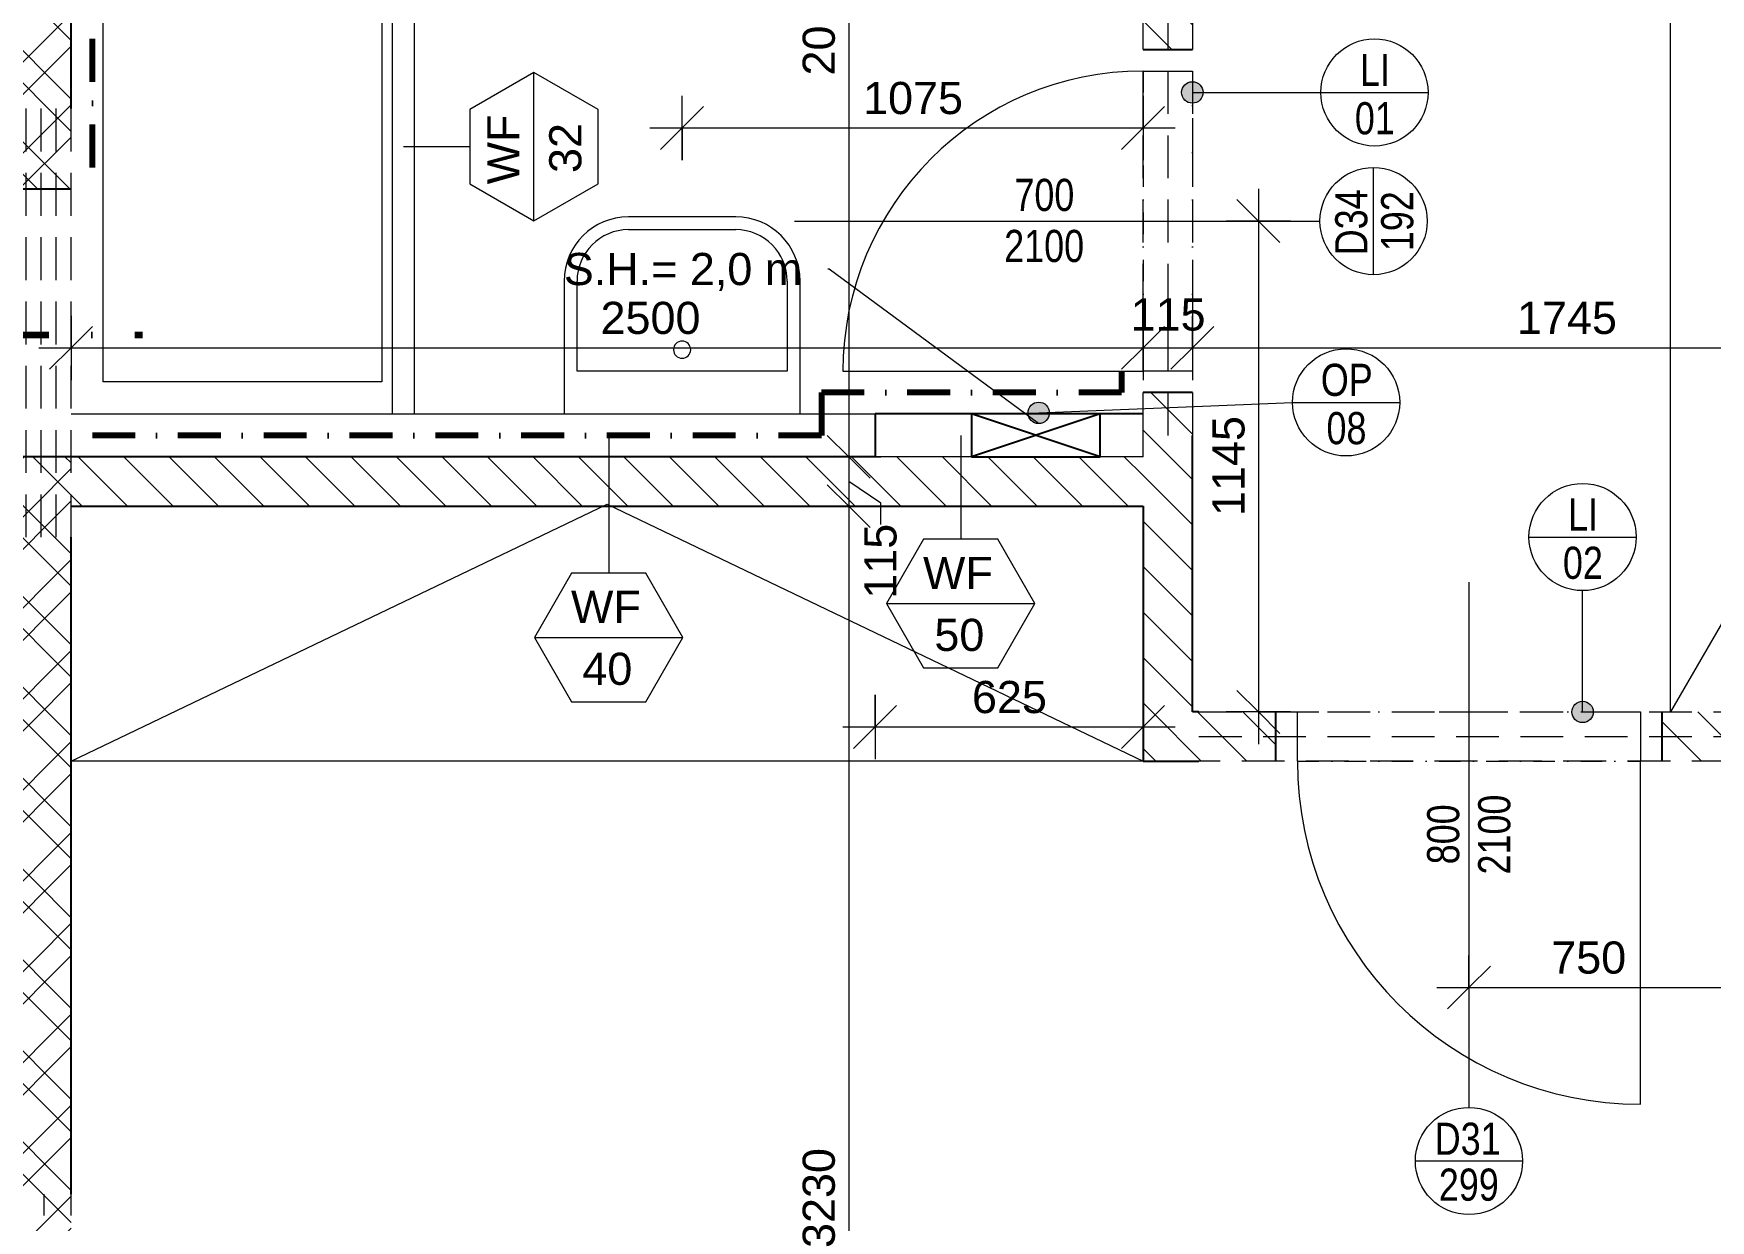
# Model space of a CAD drawing. Header units: millimetres. Extents: x -47427 to -6020, y -7799 to 12520.
# Drawn here: x -44922 to -41012, y -3738 to -969 of the extents above; entities that cross this region are included whole.
import ezdxf

# ---------------------------------------------------------------- set-up
doc = ezdxf.new("R2010")
doc.units = ezdxf.units.MM
for name, pattern in [('HA_Dash_3mm-S1mm', [150, 100, -50]), ('HA_DashDot_2_2mm-S0_6mm', [110, 50, -30, 0, -30]), ('HA_DashDot_4mm-S1mm', [200, 100, -50, 0, -50]), ('HA_DashDot_6mm-S2mm', [300, 100, -100, 0, -100])]:
    doc.linetypes.add(name, pattern=pattern)
for name, color, linetype, lineweight in [('A-____-____-DIMS', 9, 'Continuous', 5), ('A-____-____-DIMS-50', 9, 'Continuous', 5), ('A-DETL-____-OTLN', 9, 'Continuous', 25), ('A-DOOR-____-IDEN', 9, 'Continuous', 9), ('A-DOOR-____-MCUT', 9, 'HA_DashDot_2_2mm-S0_6mm', 9), ('A-DOOR-____-OTLN', 9, 'Continuous', 9), ('A-DOOR-FRAM-MCUT', 9, 'Continuous', 9), ('A-GENM-____-HDLN', 9, 'HA_Dash_3mm-S1mm', 9), ('A-GENM-____-IDEN', 9, 'Continuous', 9), ('A-GENM-____-OTLN', 9, 'Continuous', 9), ('A-WALL-____-IDEN', 9, 'Continuous', 9), ('A-WALL-____-MCUT', 9, 'Continuous', 25), ('A-WALL-____-PATT', 9, 'Continuous', 25), ('G-____-____-SYMB', 9, 'HA_DashDot_4mm-S1mm', 9), ('G-____-____-TEXT', 9, 'Continuous', 5), ('I-FURN-____-OTLN', 9, 'Continuous', 9), ('I-WALL-____-MCUT', 9, 'Continuous', 25), ('I-WALL-____-OTLN', 9, 'Continuous', 9), ('P-SANR-FIXT-OTLN', 9, 'Continuous', 9)]:
    doc.layers.add(name, color=color, linetype=linetype, lineweight=lineweight)
doc.styles.add('Arial_1', font='arial.ttf', dxfattribs={"height": 75})
doc.styles.add('Arial_2', font='arial.ttf', dxfattribs={"width": 0.8, "height": 75})
doc.dimstyles.new('Inner_Dimensions', dxfattribs={"dimscale": 304.8, "dimtxt": 76.519455, "dimasz": 0.328084, "dimexe": 0.246063, "dimexo": 0.0625, "dimgap": 0.032808, "dimtad": 1, "dimdec": 0, "dimzin": 0, "dimdsep": 46, "dimtxsty": 'Arial_1', "dimblk1": 'OBLIQUE', "dimblk2": 'OBLIQUE', "dimsah": 1, "dimcen": 0.09, "dimdle": 0.246063, "dimazin": 0, "dimtfac": 1, "dimtdec": 4, "dimtix": 1, "dimtmove": 2, "dimatfit": 3, "dimfxl": 0.246063, "dimfxlon": 1, "dimtvp": 1, "dimtolj": 1, "dimtzin": 0, "dimlwd": 9, "dimlwe": 9, "dimarcsym": 2})
doc.dimstyles.new('Inner_Dimensions_1', dxfattribs={"dimscale": 304.8, "dimtxt": 76.519455, "dimasz": 0.328084, "dimexe": 0.246063, "dimexo": 0.0625, "dimgap": 0.032808, "dimtad": 1, "dimdec": 0, "dimzin": 0, "dimdsep": 46, "dimtxsty": 'Arial_1', "dimblk1": 'OBLIQUE', "dimblk2": 'OBLIQUE', "dimsah": 1, "dimcen": 0.09, "dimdle": 0.246063, "dimazin": 0, "dimtfac": 1, "dimtdec": 4, "dimtix": 1, "dimtmove": 1, "dimatfit": 3, "dimfxl": 0.246063, "dimfxlon": 1, "dimtvp": 1, "dimtolj": 1, "dimtzin": 0, "dimlwd": 9, "dimlwe": 9, "dimarcsym": 2})
doc.dimstyles.new('Inner_Dimensions_2', dxfattribs={"dimscale": 304.8, "dimtxt": 76.519455, "dimasz": 0.328084, "dimexe": 0.246063, "dimexo": 0.0625, "dimgap": 0.032808, "dimtad": 1, "dimdec": 0, "dimzin": 0, "dimdsep": 46, "dimtxsty": 'Arial_1', "dimblk1": 'OBLIQUE', "dimblk2": 'OBLIQUE', "dimsah": 1, "dimcen": 0.09, "dimdle": 0.246063, "dimazin": 0, "dimtfac": 1, "dimtdec": 4, "dimtix": 1, "dimtmove": 0, "dimatfit": 3, "dimfxl": 0.246063, "dimfxlon": 1, "dimtvp": 1, "dimtolj": 1, "dimtzin": 0, "dimlwd": 9, "dimlwe": 9, "dimarcsym": 2})
pattern_1 = [(135, (0, 0), (-53.03301, -53.03301), [])]

# ---------------------------------------------------------------- blocks, each defined once
blk = doc.blocks.new('HA_DR_Single_Swing_Solid - In_BJ_700x2100-2040353-DPS_1NP-C')
at = {"layer": 'A-DOOR-____-MCUT'}
for p, q in [((-350, 57.5), (350, 57.5)), ((-350, -57.5), (350, -57.5))]:
    blk.add_line(p, q, dxfattribs=at)
at = {"layer": 'A-DOOR-____-OTLN', "lineweight": 5}
blk.add_line((350, -757.5), (350, -57.5), dxfattribs=at)
blk.add_arc((350, -57.5), 700, 180, 270, dxfattribs=at)
at = {"layer": 'A-DOOR-FRAM-MCUT'}
for p, q in [((-350, -57.5), (-350, 57.5)), ((350, 57.5), (350, -57.5))]:
    blk.add_line(p, q, dxfattribs=at)
blk = doc.blocks.new('ABMV_Bathtub_Generic - 800x1700-V3-DPS_1NP-C')
at = {"layer": 'P-SANR-FIXT-OTLN'}
for p, q in [((75, 50), (75, 1625)), ((75, 1625), (725, 1625)), ((75, 1625), (725, 1625)), ((75, 50), (75, 1625)), ((725, 1625), (725, 50)), ((725, 1625), (725, 50)), ((725, 50), (75, 50)), ((725, 50), (75, 50)), ((800, 0), (50, 0)), ((800, 0), (50, 0))]:
    blk.add_line(p, q, dxfattribs=at)
blk.add_circle((400, 180), 30, dxfattribs=at)
blk = doc.blocks.new('NAB_Šatní_skříň_ADNS - 600x2000xšířka-1489434-DPS_1NP-C')
at = {"layer": 'I-FURN-____-OTLN'}
for p, q in [((0, -600), (1037.5, 0)), ((0, 0), (1037.4, 0)), ((0, -600), (0, 0)), ((1037.5, 0), (2075, -600)), ((1037.6, 0), (2075, 0)), ((2074.9, -600), (0.1, -600))]:
    blk.add_line(p, q, dxfattribs=at)
blk = doc.blocks.new('NAB_Šatní_skříň_ADNS - 600x2000xšířka-1472757-DPS_1NP-C')
at = {"layer": 'I-FURN-____-OTLN'}
for p, q in [((0, -600), (1250, 0)), ((1250, 0), (2500, -600)), ((2499.9, -600), (0.1, -600))]:
    blk.add_line(p, q, dxfattribs=at)
blk = doc.blocks.new('ABMV_WashBasin_Generic - 550x460-1465709-DPS_1NP-C')
at = {"layer": 'P-SANR-FIXT-OTLN'}
for p, q in [((250, 510), (0, 510)), ((0, 480), (250, 480)), ((-150, 360), (-150, 50)), ((-120, 150), (-120, 360)), ((370, 360), (370, 150)), ((400, 50), (400, 360)), ((370, 150), (-120, 150))]:
    blk.add_line(p, q, dxfattribs=at)
for centre, radius, start, end in [((0, 360), 150, 90, 180), ((250, 360), 150, 360, 90), ((0, 360), 120, 90, 180), ((250, 360), 120, 360, 90), ((125, 200), 20, 90, 270), ((125, 200), 20, 270, 90)]:
    blk.add_arc(centre, radius, start, end, dxfattribs=at)
blk = doc.blocks.new('HA_DR_Single_Swing_Solid - In_BJ_800x2100-2040331-DPS_1NP-C')
at = {"layer": 'A-DOOR-____-MCUT'}
for p, q in [((-400, 57.5), (400, 57.5)), ((-400, -57.5), (400, -57.5))]:
    blk.add_line(p, q, dxfattribs=at)
at = {"layer": 'A-DOOR-____-OTLN', "lineweight": 5}
blk.add_line((400, -857.5), (400, -57.5), dxfattribs=at)
blk.add_arc((400, -57.5), 800, 180, 270, dxfattribs=at)
at = {"layer": 'A-DOOR-FRAM-MCUT'}
for p, q in [((-400, -57.5), (-400, 57.5)), ((400, 57.5), (400, -57.5))]:
    blk.add_line(p, q, dxfattribs=at)
blk = doc.blocks.new('HA_GM_Tiling_LineBased - Generic Tiles-1982633-DPS_1NP-C')
at = {"layer": 'A-GENM-____-OTLN', "linetype": 'HA_DashDot_4mm-S1mm', "lineweight": 80}
blk.add_line((-50, -50), (0, -50), dxfattribs=at)
blk = doc.blocks.new('HA_GM_Tiling_LineBased - Generic Tiles-1981519-DPS_1NP-C')
at = {"layer": 'A-GENM-____-OTLN', "linetype": 'HA_DashDot_4mm-S1mm', "lineweight": 80}
blk.add_line((50, -50), (1750, -50), dxfattribs=at)
blk = doc.blocks.new('HA_GM_Tiling_LineBased - Generic Tiles-1682384-DPS_1NP-C')
at = {"layer": 'A-GENM-____-OTLN', "linetype": 'HA_DashDot_4mm-S1mm', "lineweight": 80}
blk.add_line((50, -50), (1335, -50), dxfattribs=at)
blk = doc.blocks.new('TB_Porotherm KP11_5_1250mm - TB_Porotherm KP11_5_1250mm-1870064-DPS_1NP-C')
at = {"layer": 'A-GENM-____-HDLN'}
for p, q in [((-625, 57.5), (625, 57.5)), ((-625, 0), (625, 0)), ((625, -57.5), (-625, -57.5))]:
    blk.add_line(p, q, dxfattribs=at)
blk = doc.blocks.new('TB_Porotherm KP11_5_1000mm - TB_Porotherm KP11_5_1000mm-1863649-DPS_1NP-C')
at = {"layer": 'A-GENM-____-HDLN'}
for p, q in [((-500, 57.5), (500, 57.5)), ((-500, 0), (500, 0)), ((500, -57.5), (-500, -57.5))]:
    blk.add_line(p, q, dxfattribs=at)
blk = doc.blocks.new('TB_Porotherm KPVarioUNI_1250mm - TB_Porotherm KPVarioUNI_1250mm-1891196-DPS_1NP-C')
at = {"layer": 'A-GENM-____-HDLN'}
for p, q in [((-625, 205), (625, 205)), ((-625, 105), (625, 105)), ((-625, 30), (625, 30)), ((-100, 0), (100, 0)), ((-625, -95), (625, -95)), ((-625, -157.5), (625, -157.5)), ((-625, -220), (625, -220))]:
    blk.add_line(p, q, dxfattribs=at)
blk = doc.blocks.new('TB_Porotherm KP7_1000mm - TB_Porotherm KP7_1000mm-1862848-DPS_1NP-C')
at = {"layer": 'A-GENM-____-HDLN'}
for p, q in [((-500, 35), (500, 35)), ((-500, 0), (500, 0)), ((-500, -35), (500, -35))]:
    blk.add_line(p, q, dxfattribs=at)
blk = doc.blocks.new('HA_GM_Tiling_LineBased - Generic Tiles-1981531-DPS_1NP-C')
at = {"layer": 'A-GENM-____-OTLN', "linetype": 'HA_DashDot_4mm-S1mm', "lineweight": 80}
blk.add_line((50, -50), (750, -50), dxfattribs=at)
blk = doc.blocks.new('HA_GM_Tiling_LineBased - Generic Tiles-1981518-DPS_1NP-C')
at = {"layer": 'A-GENM-____-OTLN', "linetype": 'HA_DashDot_4mm-S1mm', "lineweight": 80}
blk.add_line((-50, -50), (50, -50), dxfattribs=at)
blk = doc.blocks.new('DIMBLOCK36-DPS_1NP-C')
at = {"layer": 'A-____-____-DIMS-50', "lineweight": 9}
for p, q in [((-43021.3, 53.2), (-43071.3, 103.2)), ((-42946.3, 53.2), (-43096.3, 53.2)), ((-43021.3, 53.2), (-43021.3, -1956.8)), ((-43021.3, 53.2), (-42971.3, 3.2)), ((-43021.3, 53.2), (-42946.3, 53.2)), ((-43021.3, -1956.8), (-43071.3, -1906.8)), ((-42946.3, -1956.8), (-43096.3, -1956.8)), ((-43021.3, -1956.8), (-42971.3, -2006.8)), ((-43021.3, -1956.8), (-42946.3, -1956.8))]:
    blk.add_line(p, q, dxfattribs=at)
at = {"layer": 'A-____-____-DIMS-50', "color": 0, "lineweight": 9, "insert": (-43128.7, -1067.2), "char_height": 75, "width": 276.883, "attachment_point": 1, "rotation": 90, "line_spacing_factor": 0.941778, "style": 'Arial_1'}
blk.add_mtext('2010', dxfattribs=at)
blk = doc.blocks.new('_Oblique')
at = {"color": 0, "linetype": 'ByBlock', "lineweight": -2}
blk.add_line((-0.5, -0.5), (0.5, 0.5), dxfattribs=at)
blk = doc.blocks.new('DIMBLOCK37-DPS_1NP-C')
at = {"layer": 'A-____-____-DIMS-50', "lineweight": 9}
for p, q in [((-43021.3, -1956.8), (-43071.3, -1906.8)), ((-42946.3, -1956.8), (-43096.3, -1956.8)), ((-43021.3, -1956.8), (-43021.3, -2071.8)), ((-43021.3, -1956.8), (-42971.3, -2006.8)), ((-43021.3, -1956.8), (-42946.3, -1956.8)), ((-43021.3, -2071.8), (-43071.3, -2021.8)), ((-42946.4, -2064.7), (-43021.3, -2014.3)), ((-42946.3, -2071.8), (-43096.3, -2071.8)), ((-43021.3, -2071.8), (-42971.3, -2121.8)), ((-43021.3, -2071.8), (-42946.3, -2071.8)), ((-42946.4, -2114.7), (-42946.4, -2064.7))]:
    blk.add_line(p, q, dxfattribs=at)
at = {"layer": 'A-____-____-DIMS-50', "color": 0, "lineweight": 9, "insert": (-42984.9, -2287.8), "char_height": 75, "width": 207.662, "attachment_point": 1, "rotation": 90, "line_spacing_factor": 0.941778, "style": 'Arial_1'}
blk.add_mtext('115', dxfattribs=at)
blk = doc.blocks.new('DIMBLOCK38-DPS_1NP-C')
at = {"layer": 'A-____-____-DIMS-50', "lineweight": 9}
for p, q in [((-43021.3, -2071.8), (-43071.3, -2021.8)), ((-42946.3, -2071.8), (-43096.3, -2071.8)), ((-43021.3, -2071.8), (-43021.3, -5376.8)), ((-43021.3, -2071.8), (-42971.3, -2121.8)), ((-43021.3, -2071.8), (-42946.3, -2071.8)), ((-43021.3, -5301.8), (-43071.3, -5251.8)), ((-42946.3, -5301.8), (-43096.3, -5301.8)), ((-43021.3, -5301.8), (-42971.3, -5351.8)), ((-43021.3, -5301.8), (-42946.3, -5301.8))]:
    blk.add_line(p, q, dxfattribs=at)
at = {"layer": 'A-____-____-DIMS-50', "color": 0, "lineweight": 9, "insert": (-43128.7, -3802.2), "char_height": 75, "width": 276.883, "attachment_point": 1, "rotation": 90, "line_spacing_factor": 0.941778, "style": 'Arial_1'}
blk.add_mtext('3230', dxfattribs=at)
blk = doc.blocks.new('DIMBLOCK39-DPS_1NP-C')
at = {"layer": 'A-____-____-DIMS-50', "lineweight": 9}
for p, q in [((-44834.9, -1627.5), (-44834.9, -1777.5)), ((-44834.9, -1702.5), (-44834.9, -1627.5)), ((-42334.9, -1627.5), (-42334.9, -1777.5)), ((-42334.9, -1702.5), (-42334.9, -1627.5)), ((-44834.9, -1702.5), (-44784.9, -1652.5)), ((-42334.9, -1702.5), (-42284.9, -1652.5)), ((-44909.9, -1702.5), (-42334.9, -1702.5)), ((-44834.9, -1702.5), (-44884.9, -1752.5)), ((-42334.9, -1702.5), (-42384.9, -1752.5))]:
    blk.add_line(p, q, dxfattribs=at)
at = {"layer": 'A-____-____-DIMS-50', "color": 0, "lineweight": 9, "insert": (-43600.1, -1595.1), "char_height": 75, "width": 276.883, "attachment_point": 1, "line_spacing_factor": 0.941778, "style": 'Arial_1'}
blk.add_mtext('2500', dxfattribs=at)
blk = doc.blocks.new('DIMBLOCK40-DPS_1NP-C')
at = {"layer": 'A-____-____-DIMS-50', "lineweight": 9}
for p, q in [((-42334.9, -1627.5), (-42334.9, -1777.5)), ((-42334.9, -1702.5), (-42334.9, -1627.5)), ((-42219.9, -1627.5), (-42219.9, -1777.5)), ((-42219.9, -1702.5), (-42219.9, -1627.5)), ((-42334.9, -1702.5), (-42284.9, -1652.5)), ((-42219.9, -1702.5), (-42169.9, -1652.5)), ((-42334.9, -1702.5), (-42384.9, -1752.5)), ((-42334.9, -1702.5), (-42219.9, -1702.5)), ((-42219.9, -1702.5), (-42269.9, -1752.5))]:
    blk.add_line(p, q, dxfattribs=at)
at = {"layer": 'A-____-____-DIMS-50', "color": 0, "lineweight": 9, "insert": (-42363.9, -1587.1), "char_height": 75, "width": 207.662, "attachment_point": 1, "line_spacing_factor": 0.941778, "style": 'Arial_1'}
blk.add_mtext('115', dxfattribs=at)
blk = doc.blocks.new('DIMBLOCK41-DPS_1NP-C')
at = {"layer": 'A-____-____-DIMS-50', "lineweight": 9}
for p, q in [((-42219.9, -1627.5), (-42219.9, -1777.5)), ((-42219.9, -1702.5), (-42219.9, -1627.5)), ((-40474.9, -1627.5), (-40474.9, -1777.5)), ((-40474.9, -1702.5), (-40474.9, -1627.5)), ((-42219.9, -1702.5), (-42169.9, -1652.5)), ((-40474.9, -1702.5), (-40424.9, -1652.5)), ((-42219.9, -1702.5), (-42269.9, -1752.5)), ((-42219.9, -1702.5), (-40474.9, -1702.5)), ((-40474.9, -1702.5), (-40524.9, -1752.5))]:
    blk.add_line(p, q, dxfattribs=at)
at = {"layer": 'A-____-____-DIMS-50', "color": 0, "lineweight": 9, "insert": (-41462.8, -1595.1), "char_height": 75, "width": 276.883, "attachment_point": 1, "line_spacing_factor": 0.941778, "style": 'Arial_1'}
blk.add_mtext('1745', dxfattribs=at)
blk = doc.blocks.new('HA_TAG_Door_TypeMark_wDimensions - Scale50_Right with Bouble-921060-DPS_1NP-C')
at = {"layer": 'A-DOOR-____-IDEN'}
for p, q in [((0, 5), (0, -19.5)), ((-2.5, -22), (2.5, -22))]:
    blk.add_line(p, q, dxfattribs=at)
blk.add_circle((0, -22), 2.5, dxfattribs=at)
blk = doc.blocks.new('DIMBLOCK144-DPS_1NP-C')
at = {"layer": 'A-____-____-DIMS-50', "lineweight": 9}
for p, q in [((-42065.9, -1406.8), (-42115.9, -1356.8)), ((-42065.9, -1331.8), (-42065.9, -2626.8)), ((-41990.9, -1406.8), (-42140.9, -1406.8)), ((-42065.9, -1406.8), (-42015.9, -1456.8)), ((-42065.9, -1406.8), (-41990.9, -1406.8)), ((-42065.9, -2551.8), (-42115.9, -2501.8)), ((-41990.9, -2551.8), (-42140.9, -2551.8)), ((-42065.9, -2551.8), (-42015.9, -2601.8)), ((-42065.9, -2551.8), (-41990.9, -2551.8))]:
    blk.add_line(p, q, dxfattribs=at)
at = {"layer": 'A-____-____-DIMS-50', "color": 0, "lineweight": 9, "insert": (-42173.3, -2094.7), "char_height": 75, "width": 276.883, "attachment_point": 1, "rotation": 90, "line_spacing_factor": 0.941778, "style": 'Arial_1'}
blk.add_mtext('1145', dxfattribs=at)
blk = doc.blocks.new('HA_TAG_WA_Partitions - Group _ Type Mark-556634-DPS_1NP-C')
at = {"layer": 'A-WALL-____-IDEN'}
for p, q in [((-1.732, 3), (-3.464, 0)), ((1.732, 3), (-1.732, 3)), ((3.464, 0), (1.732, 3)), ((-3.464, 0), (3.464, 0)), ((-3.464, 0), (-1.732, -3)), ((1.732, -3), (3.464, 0)), ((-1.732, -3), (1.732, -3))]:
    blk.add_line(p, q, dxfattribs=at)
blk = doc.blocks.new('HA_TAG_GM_Products - Generic-588599-DPS_1NP-C')
at = {"layer": 'A-GENM-____-IDEN'}
blk.add_line((-2.5, 0), (2.5, 0), dxfattribs=at)
blk.add_circle((0, 0), 2.5, dxfattribs=at)
blk = doc.blocks.new('DIMBLOCK231-DPS_1NP-C')
at = {"layer": 'A-____-____-DIMS-50', "lineweight": 9}
for p, q in [((-41574.9, -3119.6), (-41574.9, -3269.6)), ((-41574.9, -3194.6), (-41574.9, -3119.6)), ((-40824.9, -3119.6), (-40824.9, -3269.6)), ((-40824.9, -3194.6), (-40824.9, -3119.6)), ((-41574.9, -3194.6), (-41524.9, -3144.6)), ((-40824.9, -3194.6), (-40774.9, -3144.6)), ((-41649.9, -3194.6), (-40749.9, -3194.6)), ((-41574.9, -3194.6), (-41624.9, -3244.6)), ((-40824.9, -3194.6), (-40874.9, -3244.6))]:
    blk.add_line(p, q, dxfattribs=at)
at = {"layer": 'A-____-____-DIMS-50', "color": 0, "lineweight": 9, "insert": (-41383, -3087.2), "char_height": 75, "width": 207.662, "attachment_point": 1, "line_spacing_factor": 0.941778, "style": 'Arial_1'}
blk.add_mtext('750', dxfattribs=at)
blk = doc.blocks.new('DIMBLOCK236-DPS_1NP-C')
at = {"layer": 'A-____-____-DIMS-50', "lineweight": 9}
for p, q in [((-42959.9, -2511.9), (-42959.9, -2661.9)), ((-42959.9, -2586.9), (-42959.9, -2511.9)), ((-42959.9, -2586.9), (-42909.9, -2536.9)), ((-42334.9, -2511.9), (-42334.9, -2661.9)), ((-42334.9, -2586.9), (-42334.9, -2511.9)), ((-42334.9, -2586.9), (-42284.9, -2536.9)), ((-43034.9, -2586.9), (-42259.9, -2586.9)), ((-42959.9, -2586.9), (-43009.9, -2636.9)), ((-42334.9, -2586.9), (-42384.9, -2636.9))]:
    blk.add_line(p, q, dxfattribs=at)
at = {"layer": 'A-____-____-DIMS-50', "color": 0, "lineweight": 9, "insert": (-42733.9, -2479.5), "char_height": 75, "width": 207.662, "attachment_point": 1, "line_spacing_factor": 0.941778, "style": 'Arial_1'}
blk.add_mtext('625', dxfattribs=at)
blk = doc.blocks.new('DIMBLOCK238-DPS_1NP-C')
at = {"layer": 'A-____-____-DIMS-50', "lineweight": 9}
for p, q in [((-43409.9, -1264.6), (-43409.9, -1114.6)), ((-42334.9, -1114.6), (-42334.9, -1264.6)), ((-42334.9, -1189.6), (-42334.9, -1114.6)), ((-43409.9, -1189.6), (-43359.9, -1139.6)), ((-42334.9, -1189.6), (-42284.9, -1139.6)), ((-43484.9, -1189.6), (-42259.9, -1189.6)), ((-43409.9, -1189.6), (-43459.9, -1239.6)), ((-43409.9, -1189.6), (-43409.9, -1264.6)), ((-42334.9, -1189.6), (-42384.9, -1239.6))]:
    blk.add_line(p, q, dxfattribs=at)
at = {"layer": 'A-____-____-DIMS-50', "color": 0, "lineweight": 9, "insert": (-42987.8, -1082.2), "char_height": 75, "width": 276.883, "attachment_point": 1, "line_spacing_factor": 0.941778, "style": 'Arial_1'}
blk.add_mtext('1075', dxfattribs=at)

msp = doc.modelspace()

# ---------------------------------------------------------------- hatches: boundary and pattern name
at = {"layer": 'A-GENM-____-IDEN'}
h = msp.add_hatch(color=256, dxfattribs=at)
edge = h.paths.add_edge_path()
edge.add_arc((-42219.9, -1106.8), 25, 0, 360)
h = msp.add_hatch(color=256, dxfattribs=at)
edge = h.paths.add_edge_path()
edge.add_arc((-42578.2, -1854.1), 25, 0, 360)
h = msp.add_hatch(color=256, dxfattribs=at)
edge = h.paths.add_edge_path()
edge.add_arc((-41309.9, -2551.8), 25, 0, 360)
at = {"layer": 'A-WALL-____-PATT', "lineweight": 5}
h = msp.add_hatch(dxfattribs=at)
h.set_pattern_fill('FP_1', color=256, style=0, pattern_type=2)
h.set_pattern_definition([(45, (0, 0), (-106.066, 106.066), []), (45, (75, 0), (-106.066, 106.066), []), (315, (0, 0), (106.066, 106.066), []), (315, (75, 0), (106.066, 106.066), [])])
h.paths.add_polyline_path([(-44834.9, -5301.8), (-44834.9, -4801.8), (-45274.9, -4801.8), (-45274.9, -5301.8)])
h.paths.add_polyline_path([(-44834.9, -3801.8), (-44834.9, -1956.8), (-45274.9, -1956.8), (-45274.9, -3801.8)])
h.paths.add_polyline_path([(-44834.9, -1331.8), (-44834.9, 2573.2), (-45274.9, 2573.2), (-45274.9, -1331.8), (-45054.9, -1331.8)])
h.paths.add_polyline_path([(-44834.9, 3573.2), (-44834.9, 7988.2), (-45274.9, 7988.2), (-45274.9, 3573.2)])
h = msp.add_hatch(dxfattribs=at)
h.set_pattern_fill('FP_3', color=256, style=0, pattern_type=2)
h.set_pattern_definition(pattern_1)
h.paths.add_polyline_path([(-42219.9, -2551.8), (-42219.9, -1806.8), (-42334.9, -1806.8), (-42334.9, -2551.8)])
h.paths.add_polyline_path([(-42242.4, -1006.8), (-42219.9, -1006.8), (-42219.9, 1738.2), (-42334.9, 1738.2), (-42334.9, -1006.8)])
h = msp.add_hatch(dxfattribs=at)
h.set_pattern_fill('FP_3', color=256, style=0, pattern_type=2)
h.set_pattern_definition(pattern_1)
h.paths.add_polyline_path([(-42334.9, -2071.8), (-42334.9, -1956.8), (-44834.9, -1956.8), (-44834.9, -2071.8), (-43838.4, -2071.8)])
h = msp.add_hatch(dxfattribs=at)
h.set_pattern_fill('FP_3', color=256, style=0, pattern_type=2)
h.set_pattern_definition(pattern_1)
h.paths.add_polyline_path([(-41124.9, -2666.8), (-40824.9, -2666.8), (-40824.9, -2551.8), (-41124.9, -2551.8)])
h.paths.add_polyline_path([(-42334.9, -2666.8), (-42024.9, -2666.8), (-42024.9, -2551.8), (-42334.9, -2551.8)])

# ---------------------------------------------------------------- linework, layer by layer
at = {"layer": 'A-DETL-____-OTLN'}
for p, q in [((-42435.1, -1856.8), (-42735.1, -1856.8)), ((-42735.1, -1856.8), (-42735.1, -1956.8)), ((-42435.1, -1856.8), (-42735.1, -1956.8)), ((-42435.1, -1956.8), (-42735.1, -1856.8)), ((-42435.1, -1956.8), (-42435.1, -1856.8)), ((-42735.1, -1956.8), (-42435.1, -1956.8))]:
    msp.add_line(p, q, dxfattribs=at)
at = {"layer": 'A-GENM-____-IDEN'}
for p, q in [((-42219.9, -1106.8), (-41920.2, -1106.8)), ((-42578.2, -1854.1), (-41986.3, -1829.7)), ((-41309.9, -2551.8), (-41309.9, -2268.8))]:
    msp.add_line(p, q, dxfattribs=at)
for centre in [(-42219.9, -1106.8), (-42578.2, -1854.1), (-41309.9, -2551.8)]:
    msp.add_circle(centre, 25, dxfattribs=at)
at = {"layer": 'A-WALL-____-IDEN'}
for p, q in [((-44059.9, -1233.1), (-43905.3, -1233.1)), ((-43581.1, -1906.8), (-43581.1, -2228.2)), ((-42760.2, -1906.8), (-42760.2, -2149))]:
    msp.add_line(p, q, dxfattribs=at)
at = {"layer": 'A-WALL-____-MCUT'}
for p, q in [((-44834.9, -1144.2), (-44834.9, 53.2)), ((-45054.9, -1331.8), (-44834.9, -1331.8)), ((-44834.9, -1956.8), (-45054.9, -1956.8)), ((-44834.9, -3676.7), (-44834.9, -2144.3))]:
    msp.add_line(p, q, dxfattribs=at)
at = {"layer": 'A-WALL-____-MCUT', "lineweight": 9}
for q in [(-42334.9, -1906.8), (-42959.9, -1956.8)]:
    msp.add_line((-42334.9, -1956.8), q, dxfattribs=at)
at = {"layer": 'G-____-____-SYMB', "linetype": 'HA_DashDot_6mm-S2mm', "lineweight": 100}
msp.add_line((-46787.2, -1671.8), (-44668.2, -1671.8), dxfattribs=at)
at = {"layer": 'G-____-____-TEXT', "color": 250, "lineweight": 9}
for p, q in [((-43066.8, -1518.6), (-43070.3, -1518.6)), ((-42578.9, -1878.9), (-43066.8, -1518.6))]:
    msp.add_line(p, q, dxfattribs=at)
at = {"layer": 'I-WALL-____-MCUT'}
for p, q in [((-42334.9, -1006.8), (-42219.9, -1006.8)), ((-42219.9, -1806.8), (-42334.9, -1806.8)), ((-42334.9, -1856.8), (-42959.9, -1856.8)), ((-42959.9, -1856.8), (-42959.9, -1956.8)), ((-42219.9, -2551.8), (-42219.9, -1906.8)), ((-42959.9, -1956.8), (-44834.9, -1956.8)), ((-44834.9, -2071.8), (-43595.4, -2071.8)), ((-43595.2, -2071.8), (-43574.6, -2071.8)), ((-43574.4, -2071.8), (-42334.9, -2071.8)), ((-42334.9, -2071.8), (-42334.9, -2666.8)), ((-42205, -2551.8), (-42219.9, -2551.8)), ((-42024.9, -2666.8), (-42024.9, -2551.8)), ((-41124.9, -2551.8), (-41124.9, -2666.8)), ((-42334.9, -2666.8), (-42205, -2666.8))]:
    msp.add_line(p, q, dxfattribs=at)
at = {"layer": 'I-WALL-____-OTLN'}
for p, q in [((-44084.9, -1856.8), (-44084.9, -156.8)), ((-44034.9, -156.8), (-44034.9, -1856.8)), ((-44834.9, -1856.8), (-42959.9, -1856.8))]:
    msp.add_line(p, q, dxfattribs=at)

# ---------------------------------------------------------------- block references
at = {"layer": 'A-DOOR-____-IDEN', "xscale": 49.99999999999998, "yscale": 49.99999999999998, "zscale": 49.99999999999998, "rotation": 89.99999999999962}
msp.add_blockref('HA_TAG_Door_TypeMark_wDimensions - Scale50_Right with Bouble-921060-DPS_1NP-C', (-42897.4, -1406.8), dxfattribs=at)
at = {"layer": 'A-DOOR-____-IDEN', "xscale": 49.99999999999998, "yscale": 49.99999999999998, "zscale": 49.99999999999998}
msp.add_blockref('HA_TAG_Door_TypeMark_wDimensions - Scale50_Right with Bouble-921060-DPS_1NP-C', (-41574.9, -2499.3), dxfattribs=at)
at = {"layer": 'A-DOOR-____-OTLN', "rotation": 269.9999999999997}
msp.add_blockref('HA_DR_Single_Swing_Solid - In_BJ_700x2100-2040353-DPS_1NP-C', (-42277.4, -1406.8), dxfattribs=at)
at = {"layer": 'A-DOOR-____-OTLN'}
msp.add_blockref('HA_DR_Single_Swing_Solid - In_BJ_800x2100-2040331-DPS_1NP-C', (-41574.9, -2609.3), dxfattribs=at)
at = {"layer": 'A-GENM-____-IDEN', "xscale": 49.99999999999998, "yscale": 49.99999999999998, "zscale": 49.99999999999998}
for p in [(-41795.2, -1106.8), (-41861.3, -1829.7), (-41309.9, -2143.8)]:
    msp.add_blockref('HA_TAG_GM_Products - Generic-588599-DPS_1NP-C', p, dxfattribs=at)
at = {"layer": 'A-GENM-____-OTLN', "linetype": 'HA_DashDot_4mm-S1mm', "lineweight": 80}
for name, p, rotation in [('HA_GM_Tiling_LineBased - Generic Tiles-1682384-DPS_1NP-C', (-44834.9, -1331.8), 90), ('HA_GM_Tiling_LineBased - Generic Tiles-1982633-DPS_1NP-C', (-42334.9, -1806.8), 270), ('HA_GM_Tiling_LineBased - Generic Tiles-1981531-DPS_1NP-C', (-42334.9, -1856.8), 180), ('HA_GM_Tiling_LineBased - Generic Tiles-1981518-DPS_1NP-C', (-43034.9, -1856.8), 270), ('HA_GM_Tiling_LineBased - Generic Tiles-1981519-DPS_1NP-C', (-43034.9, -1956.8), 180)]:
    msp.add_blockref(name, p, dxfattribs=dict(at, rotation=rotation))
at = {"layer": 'A-GENM-____-OTLN'}
for name, p, rotation in [('TB_Porotherm KP11_5_1000mm - TB_Porotherm KP11_5_1000mm-1863649-DPS_1NP-C', (-42277.4, -1406.8), 269.9999999999992), ('TB_Porotherm KP7_1000mm - TB_Porotherm KP7_1000mm-1862848-DPS_1NP-C', (-44939.9, -1644.3), 90.0000000000015), ('TB_Porotherm KP7_1000mm - TB_Porotherm KP7_1000mm-1862848-DPS_1NP-C', (-44869.9, -1644.3), 90.0000000000015), ('TB_Porotherm KPVarioUNI_1250mm - TB_Porotherm KPVarioUNI_1250mm-1891196-DPS_1NP-C', (-45054.9, -4301.8), 90.0000000000015)]:
    msp.add_blockref(name, p, dxfattribs=dict(at, rotation=rotation))
msp.add_blockref('TB_Porotherm KP11_5_1250mm - TB_Porotherm KP11_5_1250mm-1870064-DPS_1NP-C', (-41579.9, -2609.3), dxfattribs=at)
at = {"layer": 'A-WALL-____-IDEN', "xscale": 49.99999999999998, "yscale": 49.99999999999998, "zscale": 49.99999999999998, "rotation": 89.99999999999984}
msp.add_blockref('HA_TAG_WA_Partitions - Group _ Type Mark-556634-DPS_1NP-C', (-43755.3, -1233.1), dxfattribs=at)
at = {"layer": 'A-WALL-____-IDEN', "xscale": 49.99999999999998, "yscale": 49.99999999999998, "zscale": 49.99999999999998}
for p in [(-42760.2, -2299), (-43581.1, -2378.2)]:
    msp.add_blockref('HA_TAG_WA_Partitions - Group _ Type Mark-556634-DPS_1NP-C', p, dxfattribs=at)
at = {"layer": 'I-FURN-____-OTLN', "rotation": 269.999999999999}
msp.add_blockref('NAB_Šatní_skříň_ADNS - 600x2000xšířka-1489434-DPS_1NP-C', (-40504.9, -476.8), dxfattribs=at)
at = {"layer": 'I-FURN-____-OTLN'}
msp.add_blockref('NAB_Šatní_skříň_ADNS - 600x2000xšířka-1472757-DPS_1NP-C', (-44834.9, -2066.8), dxfattribs=at)
at = {"layer": 'P-SANR-FIXT-OTLN', "rotation": 180}
msp.add_blockref('ABMV_Bathtub_Generic - 800x1700-V3-DPS_1NP-C', (-44034.9, -156.8), dxfattribs=at)
at = {"layer": 'P-SANR-FIXT-OTLN'}
msp.add_blockref('ABMV_WashBasin_Generic - 550x460-1465709-DPS_1NP-C', (-43534.9, -1906.8), dxfattribs=at)

# ---------------------------------------------------------------- texts
at = {"layer": 'A-DOOR-____-IDEN', "lineweight": 5, "char_height": 75, "attachment_point": 1, "style": 'Arial_2'}
for s, insert, width in [('700', (-42635, -1308.2), 173.164), ('2100', (-42658.8, -1427.3), 230.886), ('D31', (-41654.7, -3509.9), 189.198), ('299', (-41645.1, -3617), 173.164)]:
    msp.add_mtext(s, dxfattribs=dict(at, insert=insert, width=width))
at = {"layer": 'A-DOOR-____-IDEN', "lineweight": 5, "char_height": 75, "attachment_point": 1, "rotation": 90, "style": 'Arial_2'}
for s, insert, width in [('D34', (-41886.8, -1486.6), 189.198), ('192', (-41779.7, -1477), 173.164), ('800', (-41672.5, -2907.2), 173.164), ('2100', (-41553.4, -2931.1), 230.886)]:
    msp.add_mtext(s, dxfattribs=dict(at, insert=insert, width=width))
at = {"layer": 'A-GENM-____-IDEN', "lineweight": 5, "char_height": 75, "attachment_point": 1, "style": 'Arial_2'}
for s, insert, width in [('LI', (-41829, -1016.7), 86.582), ('01', (-41841, -1129.4), 115.443), ('OP', (-41920.3, -1739.6), 147.51), ('08', (-41907.1, -1852.3), 115.443), ('LI', (-41343.7, -2053.7), 86.582), ('02', (-41355.7, -2166.4), 115.443)]:
    msp.add_mtext(s, dxfattribs=dict(at, insert=insert, width=width))
at = {"layer": 'A-WALL-____-IDEN', "lineweight": 5, "char_height": 75, "attachment_point": 1, "rotation": 90, "style": 'Arial_1'}
for s, insert, width in [('WF', (-43864.3, -1321.1), 208.439), ('32', (-43719.8, -1294.6), 144.304)]:
    msp.add_mtext(s, dxfattribs=dict(at, insert=insert, width=width))
at = {"layer": 'A-WALL-____-IDEN', "lineweight": 5, "char_height": 75, "attachment_point": 1, "style": 'Arial_1'}
for s, insert, width in [('WF', (-42848.1, -2190), 208.439), ('WF', (-43669, -2269.2), 208.439), ('50', (-42821.6, -2334.5), 144.304), ('40', (-43642.5, -2413.7), 144.304)]:
    msp.add_mtext(s, dxfattribs=dict(at, insert=insert, width=width))
at = {"layer": 'G-____-____-TEXT', "color": 7, "lineweight": 9, "insert": (-43685.8, -1481.1), "char_height": 75, "width": 685.443, "attachment_point": 1, "style": 'Arial_1'}
msp.add_mtext('S.H.= 2,0 m', dxfattribs=at)

# ---------------------------------------------------------------- dimensions: what is measured, and where the dimension line sits
at = {"layer": 'A-____-____-DIMS', "lineweight": 9}
for base, p1, p2, override, picture, middle in [((-43021.3, -1956.8), (-42946.3, 53.2), (-42946.3, -1956.8), {"dimpost": '<>', "dimfxl": 2010}, 'DIMBLOCK36-DPS_1NP-C', (-43069.6, -951.8)), ((-42065.9, -2551.8), (-41990.9, -1406.8), (-41990.9, -2551.8), {"dimpost": '<>', "dimfxl": 1145}, 'DIMBLOCK144-DPS_1NP-C', (-42114.2, -1979.3)), ((-43021.3, -5301.8), (-42946.3, -2071.8), (-42946.3, -5301.8), {"dimpost": '<>', "dimfxl": 3230}, 'DIMBLOCK38-DPS_1NP-C', (-43069.6, -3686.8))]:
    dim = msp.add_linear_dim(base=base, p1=p1, p2=p2, angle=90, dimstyle='Inner_Dimensions_2', override=override, dxfattribs=at)
    dim.commit()
    dim.dimension.update_dxf_attribs({"geometry": picture, "text_midpoint": middle})
for base, p1, p2, override, picture, middle in [((-42334.9, -1189.6), (-43409.9, -1264.6), (-42334.9, -1114.6), {"dimpost": '<>', "dimfxl": 1085.414667}, 'DIMBLOCK238-DPS_1NP-C', (-42872.4, -1141.3)), ((-40474.9, -1702.5), (-42219.9, -1627.5), (-40474.9, -1627.5), {"dimpost": '<>', "dimfxl": 1745}, 'DIMBLOCK41-DPS_1NP-C', (-41347.4, -1654.2)), ((-42334.9, -2586.9), (-42959.9, -2511.9), (-42334.9, -2511.9), {"dimpost": '<>', "dimfxl": 625}, 'DIMBLOCK236-DPS_1NP-C', (-42647.4, -2538.6))]:
    dim = msp.add_linear_dim(base=base, p1=p1, p2=p2, dimstyle='Inner_Dimensions_2', override=override, dxfattribs=at)
    dim.commit()
    dim.dimension.update_dxf_attribs({"geometry": picture, "text_midpoint": middle})
for base, p1, p2, override, picture, middle in [((-42334.9, -1702.5), (-44834.9, -1627.5), (-42334.9, -1627.5), {"dimpost": '<>', "dimfxl": 2500}, 'DIMBLOCK39-DPS_1NP-C', (-43461.7, -1645.1)), ((-42219.9, -1702.5), (-42334.9, -1627.5), (-42219.9, -1627.5), {"dimpost": '<>', "dimfxl": 115}, 'DIMBLOCK40-DPS_1NP-C', (-42260.1, -1637.1))]:
    dim = msp.add_linear_dim(base=base, p1=p1, p2=p2, dimstyle='Inner_Dimensions', override=override, dxfattribs=at)
    dim.commit()
    dim.dimension.update_dxf_attribs({"geometry": picture, "text_midpoint": middle, "dimtype": 160, "text_rotation": 360})
dim = msp.add_linear_dim(base=(-43021.3, -2071.8), p1=(-42946.3, -1956.8), p2=(-42946.3, -2071.8), angle=90, dimstyle='Inner_Dimensions_1', override={"dimpost": '<>', "dimfxl": 115}, dxfattribs=at)
dim.commit()
dim.dimension.update_dxf_attribs({"geometry": 'DIMBLOCK37-DPS_1NP-C', "text_midpoint": (-42934.9, -2183.9), "dimtype": 160, "text_rotation": 90})
dim = msp.add_linear_dim(base=(-40824.9, -3194.6), p1=(-41574.9, -3119.6), p2=(-40824.9, -3119.6), dimstyle='Inner_Dimensions', override={"dimpost": '<>', "dimfxl": 750}, dxfattribs=at)
dim.commit()
dim.dimension.update_dxf_attribs({"geometry": 'DIMBLOCK231-DPS_1NP-C', "text_midpoint": (-41279.2, -3137.2), "dimtype": 160})

doc.saveas('drawing.dxf')
